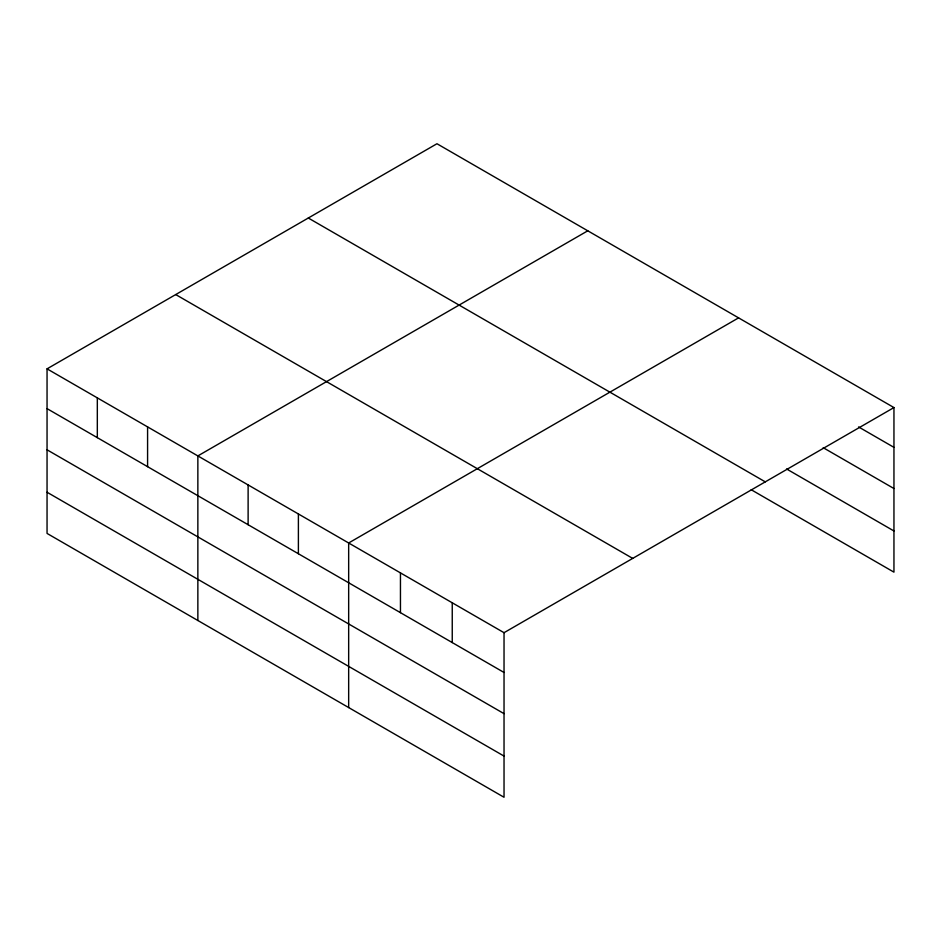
<?xml version="1.0" encoding="UTF-8"?>
<svg xmlns="http://www.w3.org/2000/svg" width="941" height="941" viewBox="0 0 941 941"><rect width="100%" height="100%" fill="white"/><g stroke="black" fill="none" stroke-linecap="round" stroke-linejoin="round"><path stroke-width="1.41" d="M504.035 713.654L504.035 632.693L47.05 368.848L47.05 533.429L504.035 797.262L504.035 713.654L47.05 449.81M751.212 489.732L893.95 572.152L893.95 407.571L436.965 143.738L47.05 368.848M587.772 230.804L197.857 455.915L197.857 620.495M738.579 317.87L348.664 542.981L348.664 707.561M504.035 632.693L893.95 407.571M858.58 426.932L893.95 447.351M823.21 447.693L893.95 488.532M786.582 468.971L893.95 530.971M308.295 218.018L765.28 481.863M175.72 294.568L632.705 558.401M47.05 408.629L504.035 672.474M47.05 492.249L504.035 756.082M452.245 602.793L452.245 642.562M400.454 572.881L400.454 612.662M298.391 513.962L298.391 553.743M248.118 484.944L248.118 524.725M147.584 426.896L147.584 466.677M97.323 397.878L97.323 437.647"/></g></svg>
